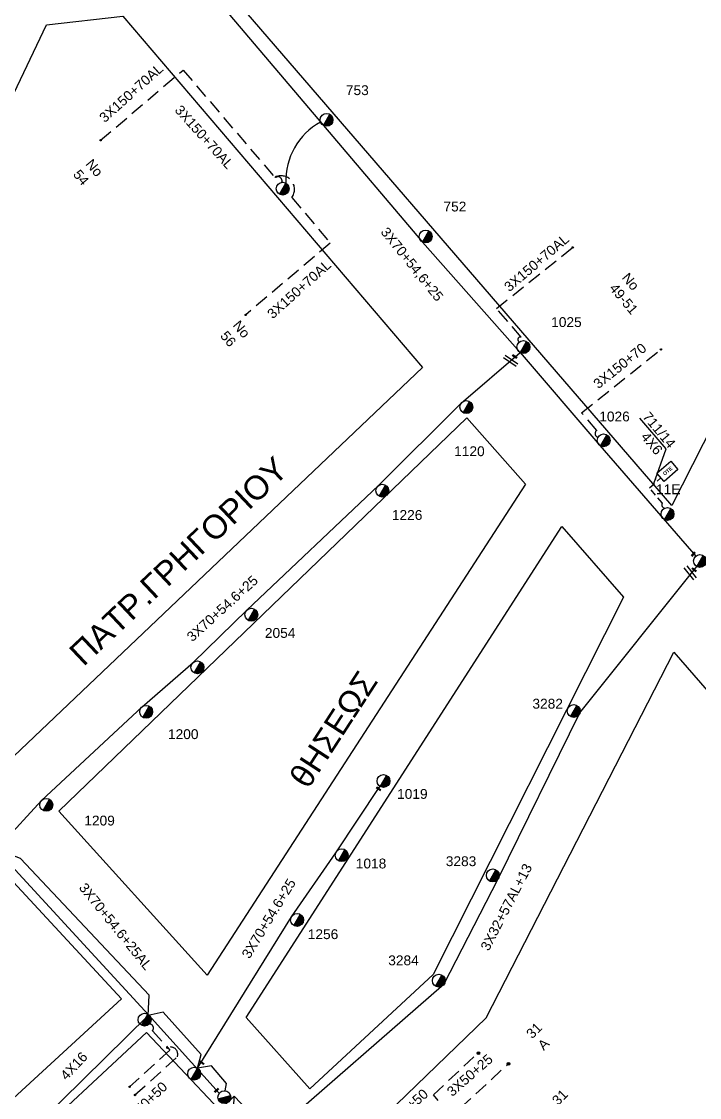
# Model space of a CAD drawing. Header units: millimetres. Extents: x 771 to 3391, y 686 to 1835.
# Drawn here: x 1703.7 to 1827.9, y 1156 to 1353.2 of the extents above; entities that cross this region are included whole.
import ezdxf

# ---------------------------------------------------------------- set-up
doc = ezdxf.new("R2010")
doc.units = ezdxf.units.MM
doc.linetypes.add('DASHED', pattern=[19.05, 12.7, -6.35])
for name, color, linetype in [('Pillar OTE', 7, 'Continuous'), ('Άγνωστα', 7, 'Continuous'), ('Εναέρια παροχή ΧΤ 4x16', 7, 'SYN_LINE'), ('Επιγραφές - Σχήματα', 7, 'Continuous'), ('Καλώδια ΧΤ   3x150+70AL', 7, 'DASHED'), ('Μηχανική τομή', 7, 'Continuous'), ('Στύλος ΦΜ', 7, 'Continuous'), ('Στύλος ΦΜ @ 1', 7, 'Continuous'), ('Συνδέσεις', 7, 'Continuous'), ('Συνεστραμμένα ΧΤ   3x70+54.6+25 AL', 7, 'SYN_LINE'), ('Τομή', 7, 'Continuous'), ('Υποσταθμός εναέριος 2 στύλων', 7, 'Continuous'), ('Υποσταθμός πόλεως', 7, 'Continuous'), ('Υπόβαθρο ΔΕΗ', 7, 'Continuous'), ('Υπόγεια καλώδια Παροχών ΧΤ   4x6', 7, 'DASHED')]:
    doc.layers.add(name, color=color, linetype=linetype)
doc.styles.add('arial', font='ARIAL.TTF')
doc.styles.get("Standard").update_dxf_attribs({"font": 'ARIAL.TTF'})
doc.linetypes.add('SYN_LINE', pattern='A,0.5,-0.0001,["/\\/\\/\\/",Standard,S=0.1,R=0,X=0,Y=-0.05],-0.25', length=0.7501)
doc.dimstyles.new('ISO-25', dxfattribs={"dimtxt": 2.5, "dimasz": 2.5, "dimexe": 1.25, "dimexo": 0.625, "dimtad": 1, "dimtxsty": 'Standard', "dimcen": 2.5, "dimadec": 0, "dimazin": 0, "dimtfac": 1, "dimtmove": 0, "dimatfit": 3, "dimfxl": 1, "dimarcsym": 0})

# ---------------------------------------------------------------- blocks, each defined once
blk = doc.blocks.new('ΥΠΑΡΧΩΝ ΤΣΙΜΕΝΤΕΝΙΟΣ ΣΤΥΛΟΣ')
at = {"layer": 'Στύλος ΦΜ'}
blk.add_hatch(color=7, dxfattribs=at).paths.add_polyline_path([(-1.29, -2.28, 0.574793), (2.62, 0, 0.268822), (1.3, 2.27)])
at = {"layer": 'Στύλος ΦΜ', "color": 7}
blk.add_line((-1.29, -2.28), (1.3, 2.27), dxfattribs=at)
blk.add_circle((0, 0), 2.62, dxfattribs=at)
at = {"layer": 'Στύλος ΦΜ', "flags": 4}
for tag, p in [('ΑΡΙΘΜΟΣ', (-4.68, 8.05)), ('ΤΥΠΟΣ', (-4.91, 3.03))]:
    blk.add_attdef(tag, p, '', height=4, dxfattribs=at)
blk = doc.blocks.new('ΥΠΟΣΤΑΘΜΟΣ ΕΝΑΕΡΙΟΣ ΕΠΙ 2 ΣΤΥΛΩΝ')
at = {"layer": 'Υποσταθμός εναέριος 2 στύλων', "linetype": 'Continuous'}
for points in [[(-11.97, -2.11, 0.574793), (-8.45, -0.07, 0.268822), (-9.64, 1.98)], [(9.68, -2.15, 0.574793), (13.19, -0.1, 0.268822), (12.01, 1.95)]]:
    blk.add_hatch(color=256, dxfattribs=at).paths.add_polyline_path(points)
for p, q in [((-11.97, -2.11), (-9.64, 1.98)), ((9.68, -2.15), (12.01, 1.95))]:
    blk.add_line(p, q, dxfattribs=at)
for centre in [(-10.81, -0.07), (10.84, -0.1)]:
    blk.add_circle(centre, 2.36, dxfattribs=at)
at = {"layer": 'Υποσταθμός πόλεως', "linetype": 'Continuous', "ltscale": 40}
blk.add_lwpolyline([(-8.57, 2.82), (8.57, 2.82), (8.57, -2.82), (-8.57, -2.82)], close=True, dxfattribs=at)
for points in [[(-5.75, 0), (-8.57, 2.82)], [(-8.57, -2.82), (-5.75, 0)], [(-5.75, 0), (5.75, 0)], [(5.75, 0), (8.57, 2.82)], [(8.57, -2.82), (5.75, 0)]]:
    blk.add_lwpolyline(points, dxfattribs=at)
at = {"layer": 'Υποσταθμός εναέριος 2 στύλων', "ltscale": 40, "flags": 1}
for tag, p in [('ΜΕΤΑΣΧΗΜΑΤΙΣΜΟΣ', (14.09, 2.51)), ('ΙΣΧΥΣ', (14.07, -0.28)), ('ΑΡΙΘΜΟΣ', (14.19, -3))]:
    blk.add_attdef(tag, p, '', height=1.8, dxfattribs=at)
blk = doc.blocks.new('_ΣΥΝΔΕΣΗ')
at = {"layer": 'Συνδέσεις', "linetype": 'SYN_LINE', "ltscale": 40}
blk.add_hatch(color=256, dxfattribs=at).paths.add_polyline_path([(0.5, -0.01, 1), (-0.5, -0.01, 1)])
at = {"layer": 'Συνδέσεις'}
blk.add_circle((0, -0.01), 0.5, dxfattribs=at)
blk = doc.blocks.new('ΜΗΧΑΝΙΚΗ ΤΟΜΗ')
at = {"layer": 'Μηχανική τομή', "ltscale": 40}
for p, q in [((-1.89, 0.78), (1.89, 0.78)), ((1.89, 0), (-1.89, 0))]:
    blk.add_line(p, q, dxfattribs=at)
blk = doc.blocks.new('ΤΟΜΗ')
at = {"layer": 'Τομή', "ltscale": 40}
for p, q in [((-5.68, 0), (5.68, 0)), ((5.68, -2.33), (-5.68, -2.33))]:
    blk.add_line(p, q, dxfattribs=at)
blk = doc.blocks.new('PILLAR ΟΤΕ')
at = {"layer": 'Pillar OTE', "ltscale": 40}
blk.add_lwpolyline([(-3.31, 2.02), (3.39, 2.02), (3.39, -1.99), (-3.31, -1.99)], close=True, dxfattribs=at)
at = {"layer": 'Pillar OTE', "insert": (-1.81, 0.71), "char_height": 1.3575, "width": 109.961, "attachment_point": 1}
blk.add_mtext('{\\fArial|b1|i0|c161|p34;OTE}', dxfattribs=at)

msp = doc.modelspace()

# ---------------------------------------------------------------- linework, layer by layer
at = {"layer": 'Άγνωστα', "color": 30}
msp.add_lwpolyline([(1749.14344, 1149.01901), (1781.12148, 1176.84265), (1790.99586, 1196.08359), (1805.96556, 1226.49113), (1827.395, 1253.3171)], dxfattribs=at)
at = {"layer": 'Άγνωστα', "color": 5, "linetype": 'DASHED', "ltscale": 0.2}
for points in [[(1727.08343, 1169.51038, -0.652964741), (1727.64755, 1168.26595), (1730.85422, 1164.69664), (1723.421, 1158.01863)], [(1724.44027, 1156.51515), (1732.21162, 1163.49603, 0.649380532), (1730.40237, 1165.19959)]]:
    msp.add_lwpolyline(points, format="xyb", dxfattribs=at)
at = {"layer": 'Άγνωστα', "color": 6, "linetype": 'DASHED', "ltscale": 0.2}
msp.add_lwpolyline([(1782.52048, 1152.64268), (1779.1633, 1156.51347), (1787.24679, 1164.19882)], dxfattribs=at)
at = {"layer": 'Εναέρια παροχή ΧΤ 4x16', "color": 5, "ltscale": 20}
msp.add_lwpolyline([(1707.04562, 1151.55731), (1726.86837, 1171.0815)], dxfattribs=at)
at = {"layer": 'Καλώδια ΧΤ   3x150+70AL', "color": 173, "ltscale": 0.2}
for points in [[(1718.09224, 1331.36406), (1733.25785, 1344.2912), (1733.25785, 1344.2912), (1733.25785, 1344.2912), (1750.05716, 1324.60662, -0.809246784), (1753.18074, 1320.95718), (1760.2278, 1312.56414, -0.028175766), (1760.2278, 1312.56414), (1760.2278, 1312.56414), (1744.73839, 1299.4352)], [(1794.92513, 1294.47879, -1.029613042), (1795.23296, 1295.35419), (1790.6942, 1300.6166), (1790.6942, 1300.6166), (1790.6942, 1300.6166), (1804.67732, 1311.79171)], [(1809.30312, 1277.0325, -0.699617188), (1809.07728, 1278.26827), (1806.30028, 1281.48804), (1806.30028, 1281.48804), (1806.30028, 1281.48804), (1820.84309, 1293.11377)]]:
    msp.add_lwpolyline(points, format="xyb", dxfattribs=at)
at = {"layer": 'Καλώδια ΧΤ   3x150+70AL', "color": 6, "linetype": 'DASHED', "ltscale": 0.2}
msp.add_lwpolyline([(1766.15203, 1144.22666), (1765.66646, 1144.75694, -0.305310554), (1766.29249, 1145.42192), (1770.14202, 1141.181), (1792.9416, 1162.29198)], format="xyb", dxfattribs=at)
at = {"layer": 'Καλώδια ΧΤ   3x150+70AL', "color": 173, "ltscale": 0.2}
msp.add_arc((1750.56178, 1323.94208), 0.83442, 344.1293611, 127.2111951, dxfattribs=at)
at = {"layer": 'Συνεστραμμένα ΧΤ   3x70+54.6+25 AL', "color": 173, "linetype": 'SYN_LINE', "ltscale": 20}
msp.add_lwpolyline([(1708.39505, 1376.5646), (1725.17828, 1374.24544), (1741.82184, 1354.31498), (1758.97254, 1334.1354), (1777.14454, 1312.76741), (1795.04683, 1292.50917), (1809.60602, 1275.50146), (1827.20529, 1255.23213)], dxfattribs=at)
at = {"layer": 'Συνεστραμμένα ΧΤ   3x70+54.6+25 AL', "color": 133, "ltscale": 20}
for points in [[(1700.01951, 1202.53123), (1707.34438, 1210.48135), (1725.74491, 1227.61853), (1735.11754, 1235.74982), (1744.94649, 1245.32555), (1769.05773, 1268.15957), (1784.21916, 1283.24594), (1795.04683, 1292.50917)], [(1727.05163, 1171.12037), (1726.86837, 1171.0815), (1727.0582, 1174.81009), (1703.46836, 1199.82547), (1698.97443, 1201.5492), (1700.01951, 1202.53123)]]:
    msp.add_lwpolyline(points, dxfattribs=at)
at = {"layer": 'Συνεστραμμένα ΧΤ   3x70+54.6+25 AL', "color": 5, "ltscale": 15}
msp.add_lwpolyline([(1735.88431, 1161.42457), (1753.13684, 1189.17396), (1761.22524, 1200.88522), (1769.32744, 1213.04337)], dxfattribs=at)
at = {"layer": 'Συνεστραμμένα ΧΤ   3x70+54.6+25 AL', "color": 5, "ltscale": 20}
msp.add_lwpolyline([(1739.8827, 1156.81663), (1726.94587, 1171.21648), (1698.97443, 1201.5492)], dxfattribs=at)
at = {"layer": 'Συνεστραμμένα ΧΤ   3x70+54.6+25 AL', "color": 133, "linetype": 'SYN_LINE', "ltscale": 8}
msp.add_lwpolyline([(1740.99383, 1157.27005), (1741.19577, 1158.63273), (1738.46503, 1161.83819), (1735.88431, 1161.42457), (1736.56393, 1163.94444), (1736.56393, 1163.94444), (1729.5992, 1171.66073), (1726.86837, 1171.0815)], dxfattribs=at)
at = {"layer": 'Συνεστραμμένα ΧΤ   3x70+54.6+25 AL', "color": 173, "linetype": 'SYN_LINE', "ltscale": 15}
msp.add_arc((1764.25403, 1324.07021), 12.15698, 118.5234978, 182.3648196, dxfattribs=at)
at = {"layer": 'Υπόβαθρο ΔΕΗ'}
for points in [[(1726.38517, 1376.30408), (1726.47385, 1386.94423), (1761.73545, 1447.27759), (1862.90883, 1343.35003), (1822.79772, 1264.51968), (1726.38517, 1376.30408)], [(1666.48739, 1257.24345), (1664.20009, 1260.09948), (1708.21996, 1352.57075), (1722.19852, 1354.14074), (1777.13804, 1289.76541), (1702.23966, 1218.56954), (1666.48739, 1257.24345)], [(1710.50527, 1208.47843), (1785.24295, 1280.58454), (1796.00871, 1268.38931), (1737.66123, 1178.45599), (1710.50527, 1208.47843)], [(1821.79448, 1274.86424), (1816.98693, 1280.48242)], [(1744.85063, 1170.69258), (1802.65044, 1260.68924), (1813.97366, 1247.70846), (1779.07829, 1178.58356), (1756.48772, 1157.6182), (1744.85063, 1170.69258)], [(1869.85087, 1032.33535), (1765.07641, 1147.76225), (1788.81762, 1170.63683), (1823.19746, 1237.65921), (1940.59184, 1102.643), (1869.85087, 1032.33535)], [(1617.14911, 1119.69725), (1691.19501, 1061.6882), (1740.47172, 1020.79614), (1762.66119, 1043.87065), (1802.38774, 1084.61155), (1754.98568, 1137.08204), (1716.80931, 1100.57343), (1706.67317, 1109.56027), (1746.01995, 1147.33235), (1726.5368, 1167.97195), (1702.31883, 1145.34303), (1696.76645, 1150.9658), (1721.98274, 1174.11733), (1699.87058, 1197.99741), (1617.14911, 1119.69725)]]:
    msp.add_lwpolyline(points, dxfattribs=at)
at = {"layer": 'Υπόγεια καλώδια Παροχών ΧΤ   4x6', "color": 173, "linetype": 'DASHED', "ltscale": 0.1}
msp.add_lwpolyline([(1821.5309, 1264.01428, -0.565800736), (1821.08057, 1264.97951), (1818.71165, 1267.72612), (1820.83765, 1269.55977)], format="xyb", dxfattribs=at)

# ---------------------------------------------------------------- block references
at = {"layer": 'Pillar OTE', "xscale": 0.5, "yscale": 0.5, "zscale": 0.5, "rotation": 40.41726520874024}
msp.add_blockref('PILLAR ΟΤΕ', (1822.00416, 1270.76275), dxfattribs=at)
at = {"layer": 'Μηχανική τομή'}
for p, xscale, yscale, zscale, rotation in [((1793.96297, 1291.73184), 0.2500000000002005, 0.2500000000002005, 0.2500000000002005, 323.2559298037776), ((1826.80293, 1255.53827), 0.249999999999919, 0.249999999999919, 0.249999999999919, 46.9027707389111), ((1826.86647, 1252.65548), 0.2500000000002005, 0.2500000000002005, 0.2500000000002005, 323.2559298037776), ((1769.0317, 1212.51481), 0.2500000000002005, 0.2500000000002005, 0.2500000000002005, 323.2559298037776), ((1736.64413, 1162.34976), 0.2500000000002005, 0.2500000000002005, 0.2500000000002005, 323.2559298037776), ((1739.4649, 1157.29607), 0.249999999999919, 0.249999999999919, 0.249999999999919, 43.44704939892168)]:
    msp.add_blockref('ΜΗΧΑΝΙΚΗ ΤΟΜΗ', p, dxfattribs=dict(at, xscale=xscale, yscale=yscale, zscale=zscale, rotation=rotation))
at = {"layer": 'Στύλος ΦΜ @ 1', "ltscale": 40}
ref = msp.add_blockref('ΥΠΑΡΧΩΝ ΤΣΙΜΕΝΤΕΝΙΟΣ ΣΤΥΛΟΣ', (1759.55358, 1335.15987), dxfattribs=dict(at, xscale=0.4499999999998181, yscale=0.4499999999998181, zscale=0.4499999999998181))
ref.add_attrib('ΤΥΠΟΣ', '753', (1763.09537, 1339.69908), dxfattribs={"layer": 'Στύλος ΦΜ', "height": 1.8, "flags": 4})
at = {"layer": 'Στύλος ΦΜ @ 1', "ltscale": 40, "xscale": 0.4499999999998181, "yscale": 0.4499999999998181, "zscale": 0.4499999999998181}
for p in [(1751.52184, 1322.5467), (1735.88671, 1234.8579), (1726.20813, 1170.2984), (1735.29875, 1160.40268)]:
    msp.add_blockref('ΥΠΑΡΧΩΝ ΤΣΙΜΕΝΤΕΝΙΟΣ ΣΤΥΛΟΣ', p, dxfattribs=at)
at = {"layer": 'Στύλος ΦΜ @ 1', "ltscale": 40}
ref = msp.add_blockref('ΥΠΑΡΧΩΝ ΤΣΙΜΕΝΤΕΝΙΟΣ ΣΤΥΛΟΣ', (1777.72558, 1313.79188), dxfattribs=dict(at, xscale=0.4499999999998181, yscale=0.4499999999998181, zscale=0.4499999999998181))
ref.add_attrib('ΤΥΠΟΣ', '752', (1780.9745, 1318.3785), dxfattribs={"layer": 'Στύλος ΦΜ', "height": 1.8, "flags": 4})
ref = msp.add_blockref('ΥΠΑΡΧΩΝ ΤΣΙΜΕΝΤΕΝΙΟΣ ΣΤΥΛΟΣ', (1795.62787, 1293.53364), dxfattribs=dict(at, xscale=0.4499999999998181, yscale=0.4499999999998181, zscale=0.4499999999998181))
ref.add_attrib('ΤΥΠΟΣ', '1025', (1800.71146, 1297.20888), dxfattribs={"layer": 'Στύλος ΦΜ', "height": 1.8, "flags": 4})
ref = msp.add_blockref('ΥΠΑΡΧΩΝ ΤΣΙΜΕΝΤΕΝΙΟΣ ΣΤΥΛΟΣ', (1785.15853, 1282.5355), dxfattribs=dict(at, xscale=0.4499999999998181, yscale=0.4499999999998181, zscale=0.4499999999998181))
ref.add_attrib('ΤΥΠΟΣ', '1120', (1782.93508, 1273.55357), dxfattribs={"layer": 'Στύλος ΦΜ', "height": 1.8, "flags": 4})
ref = msp.add_blockref('ΥΠΑΡΧΩΝ ΤΣΙΜΕΝΤΕΝΙΟΣ ΣΤΥΛΟΣ', (1810.31994, 1276.43818), dxfattribs=dict(at, xscale=0.4499999999998181, yscale=0.4499999999998181, zscale=0.4499999999998181))
ref.add_attrib('ΤΥΠΟΣ', '1026', (1809.52206, 1279.91199), dxfattribs={"layer": 'Στύλος ΦΜ', "height": 1.8, "flags": 4})
ref = msp.add_blockref('ΥΠΑΡΧΩΝ ΤΣΙΜΕΝΤΕΝΙΟΣ ΣΤΥΛΟΣ', (1769.76707, 1267.21938), dxfattribs=dict(at, xscale=0.4499999999998181, yscale=0.4499999999998181, zscale=0.4499999999998181))
ref.add_attrib('ΤΥΠΟΣ', '1226', (1771.52114, 1261.86495), dxfattribs={"layer": 'Στύλος ΦΜ', "height": 1.8, "flags": 4})
ref = msp.add_blockref('ΥΠΑΡΧΩΝ ΤΣΙΜΕΝΤΕΝΙΟΣ ΣΤΥΛΟΣ', (1822.0325, 1262.94866), dxfattribs=dict(at, xscale=0.4499999999998181, yscale=0.4499999999998181, zscale=0.4499999999998181))
ref.add_attrib('ΑΡΙΘΜΟΣ', '11Ε', (1819.92741, 1266.5733), dxfattribs={"layer": 'Στύλος ΦΜ', "height": 1.8, "flags": 4})
ref = msp.add_blockref('ΥΠΑΡΧΩΝ ΤΣΙΜΕΝΤΕΝΙΟΣ ΣΤΥΛΟΣ', (1827.97603, 1254.34157), dxfattribs=dict(at, xscale=0.4499999999998181, yscale=0.4499999999998181, zscale=0.4499999999998181))
ref.add_attrib('ΤΥΠΟΣ', '1027', (1832.86884, 1253.88618), dxfattribs={"layer": 'Στύλος ΦΜ', "height": 1.8, "flags": 4})
ref = msp.add_blockref('ΥΠΑΡΧΩΝ ΤΣΙΜΕΝΤΕΝΙΟΣ ΣΤΥΛΟΣ', (1745.77879, 1244.49223), dxfattribs=dict(at, xscale=0.4499999999998181, yscale=0.4499999999998181, zscale=0.4499999999998181))
ref.add_attrib('ΤΥΠΟΣ', '2054', (1748.2505, 1240.25261), dxfattribs={"layer": 'Στύλος ΦΜ', "height": 1.8, "flags": 4})
ref = msp.add_blockref('ΥΠΑΡΧΩΝ ΤΣΙΜΕΝΤΕΝΙΟΣ ΣΤΥΛΟΣ', (1804.85014, 1226.86923), dxfattribs=dict(at, xscale=0.4499999999998181, yscale=0.4499999999998181, zscale=0.4499999999998181))
ref.add_attrib('ΤΥΠΟΣ', '3282', (1797.27823, 1227.29613), dxfattribs={"layer": 'Στύλος ΦΜ', "height": 1.8, "flags": 4})
ref = msp.add_blockref('ΥΠΑΡΧΩΝ ΤΣΙΜΕΝΤΕΝΙΟΣ ΣΤΥΛΟΣ', (1726.48923, 1226.70577), dxfattribs=dict(at, xscale=0.4499999999998181, yscale=0.4499999999998181, zscale=0.4499999999998181))
ref.add_attrib('ΤΥΠΟΣ', '1200', (1730.49348, 1221.71478), dxfattribs={"layer": 'Στύλος ΦΜ', "height": 1.8, "flags": 4})
ref = msp.add_blockref('ΥΠΑΡΧΩΝ ΤΣΙΜΕΝΤΕΝΙΟΣ ΣΤΥΛΟΣ', (1769.98057, 1214.02345), dxfattribs=dict(at, xscale=0.4499999999998181, yscale=0.4499999999998181, zscale=0.4499999999998181))
ref.add_attrib('ΤΥΠΟΣ', '1019', (1772.47852, 1210.76391), dxfattribs={"layer": 'Στύλος ΦΜ', "height": 1.8, "flags": 4})
ref = msp.add_blockref('ΥΠΑΡΧΩΝ ΤΣΙΜΕΝΤΕΝΙΟΣ ΣΤΥΛΟΣ', (1708.18889, 1209.66042), dxfattribs=dict(at, xscale=0.4499999999998181, yscale=0.4499999999998181, zscale=0.4499999999998181))
ref.add_attrib('ΤΥΠΟΣ', '1209', (1715.16241, 1205.88417), dxfattribs={"layer": 'Στύλος ΦΜ', "height": 1.8, "flags": 4})
ref = msp.add_blockref('ΥΠΑΡΧΩΝ ΤΣΙΜΕΝΤΕΝΙΟΣ ΣΤΥΛΟΣ', (1762.31421, 1200.43657), dxfattribs=dict(at, xscale=0.4499999999998181, yscale=0.4499999999998181, zscale=0.4499999999998181))
ref.add_attrib('ΤΥΠΟΣ', '1018', (1764.90789, 1198.017), dxfattribs={"layer": 'Στύλος ΦΜ', "height": 1.8, "flags": 4})
ref = msp.add_blockref('ΥΠΑΡΧΩΝ ΤΣΙΜΕΝΤΕΝΙΟΣ ΣΤΥΛΟΣ', (1790.01203, 1196.73106), dxfattribs=dict(at, xscale=0.4499999999998181, yscale=0.4499999999998181, zscale=0.4499999999998181))
ref.add_attrib('ΤΥΠΟΣ', '3283', (1781.40358, 1198.43783), dxfattribs={"layer": 'Στύλος ΦΜ', "height": 1.8, "flags": 4})
ref = msp.add_blockref('ΥΠΑΡΧΩΝ ΤΣΙΜΕΝΤΕΝΙΟΣ ΣΤΥΛΟΣ', (1754.15324, 1188.57893), dxfattribs=dict(at, xscale=0.4499999999998181, yscale=0.4499999999998181, zscale=0.4499999999998181))
ref.add_attrib('ΤΥΠΟΣ', '1256', (1756.10958, 1185.0656), dxfattribs={"layer": 'Στύλος ΦΜ', "height": 1.8, "flags": 4})
ref = msp.add_blockref('ΥΠΑΡΧΩΝ ΤΣΙΜΕΝΤΕΝΙΟΣ ΣΤΥΛΟΣ', (1780.11995, 1177.46239), dxfattribs=dict(at, xscale=0.4499999999998181, yscale=0.4499999999998181, zscale=0.4499999999998181))
ref.add_attrib('ΤΥΠΟΣ', '3284', (1770.85653, 1180.26987), dxfattribs={"layer": 'Στύλος ΦΜ', "height": 1.8, "flags": 4})
at = {"layer": 'Συνδέσεις'}
for p, xscale, yscale, zscale in [((1718.15492, 1331.41748), 0.25, 0.25, 0.25), ((1750.32353, 1324.73168), 0.25, 0.25, 0.25), ((1804.67732, 1311.79171), 0.25, 0.25, 0.25), ((1744.73839, 1299.4352), 0.25, 0.25, 0.25), ((1820.82333, 1293.09796), 0.25, 0.25, 0.25), ((1730.38321, 1165.15897), 0.25, 0.25, 0.25), ((1787.37753, 1164.17066), 0.4777242751394019, 0.4777242751394019, 0.4777242751394019), ((1792.90534, 1162.22297), 0.4777242751394019, 0.4777242751394019, 0.4777242751394019), ((1723.45061, 1158.01945), 0.25, 0.25, 0.25), ((1724.45839, 1156.50864), 0.25, 0.25, 0.25)]:
    msp.add_blockref('_ΣΥΝΔΕΣΗ', p, dxfattribs=dict(at, xscale=xscale, yscale=yscale, zscale=zscale))
at = {"layer": 'Τομή'}
for p, xscale, yscale, zscale, rotation in [((1793.45622, 1291.26815), 0.25, 0.25, 0.25, 325.7281146300151), ((1826.43466, 1252.34351), 0.2499999999999669, 0.2499999999999669, 0.2499999999999669, 308.1680509152084)]:
    msp.add_blockref('ΤΟΜΗ', p, dxfattribs=dict(at, xscale=xscale, yscale=yscale, zscale=zscale, rotation=rotation))
at = {"layer": 'Υποσταθμός εναέριος 2 στύλων', "xscale": 0.4999999999999998, "yscale": 0.4999999999999998, "zscale": 0.4999999999999998, "rotation": 313.4943236845296}
msp.add_blockref('ΥΠΟΣΤΑΘΜΟΣ ΕΝΑΕΡΙΟΣ ΕΠΙ 2 ΣΤΥΛΩΝ', (1744.56375, 1152.20784), dxfattribs=at)

# ---------------------------------------------------------------- texts
at = {"ltscale": 40, "char_height": 4, "width": 64.8866414, "attachment_point": 1, "style": 'arial'}
for s, insert, rotation in [('{\\H1.083x;ΠATP.ΓPHΓOPIOY}', (1712.01601, 1238.03577), 43.3615984), ('{\\H1.083x;θHΣEΩΣ}', (1752.51809, 1214.71209), 57.0220245)]:
    msp.add_mtext(s, dxfattribs=dict(at, insert=insert, rotation=rotation))
at = {"layer": 'Άγνωστα', "color": 7}
note = msp.add_mtext_dynamic_manual_height_columns('No ', width=1.8, gutter_width=1.64505, heights=[0.04535, 0], dxfattribs=dict(at, insert=(1714.46196, 1330.82565), char_height=1.8, attachment_point=1, rotation=309.9434888))
for column, words in zip(note.columns.linked_columns, ['54']):
    column.text = words
at = {"layer": 'Άγνωστα', "color": 7, "char_height": 1.8, "attachment_point": 1}
for s, gutter_width, insert, rotation in [('3X70+54,6+25', 12.5, (1770.75805, 1315.70525), 308.8840223), ('3X150+70', 12.5, (1808.23238, 1287.19422), 38.7368118), ('711/14', 1.7607, (1818.73029, 1281.8688), 309.9434888), ('4Χ6', 1.7607, (1818.41426, 1278.18599), 309.9434888), ('3X70+54.6+25', 12.5, (1733.74352, 1240.77399), 42.2541313), ('3X32+57AL+13', 12.5, (1787.66338, 1183.59175), 62.5780083), ('3X70+54.6+25', 12.5, (1743.88926, 1182.2741), 58.6268732), ('3X50+25', 12.5, (1781.39995, 1157.46432), 41.3120751), ('3X150+50', 12.5, (1720.98035, 1151.11471), 43.8315143), ('3X150+50', 12.5, (1768.49337, 1150.16082), 41.3120751)]:
    msp.add_mtext_dynamic_manual_height_columns(s, width=1.8, gutter_width=gutter_width, heights=[0.04535], dxfattribs=dict(at, insert=insert, rotation=rotation))
at = {"layer": 'Άγνωστα', "color": 7}
note = msp.add_mtext_dynamic_manual_height_columns('No ', width=1.8, gutter_width=1.7607, heights=[0.04535, 0], dxfattribs=dict(at, insert=(1812.65533, 1310.07426), char_height=1.8, attachment_point=1, rotation=309.9434888))
for column, words in zip(note.columns.linked_columns, ['49-51']):
    column.text = words
note = msp.add_mtext_dynamic_manual_height_columns('No ', width=1.8, gutter_width=1.7607, heights=[0.04535, 0], dxfattribs=dict(at, insert=(1741.34762, 1301.3527), char_height=1.8, attachment_point=1, rotation=309.9434888))
for column, words in zip(note.columns.linked_columns, ['56']):
    column.text = words
note = msp.add_mtext_dynamic_manual_height_columns('31 ', width=1.8, gutter_width=1.97984, heights=[0.04535, 0], dxfattribs=dict(at, insert=(1793.28081, 1165.30216), char_height=1.8, attachment_point=1, rotation=44.9359626))
for column, words in zip(note.columns.linked_columns, ['Α']):
    column.text = words
note = msp.add_mtext_dynamic_manual_height_columns('31 ', width=1.8, gutter_width=1.97984, heights=[0.04535, 0], dxfattribs=dict(at, insert=(1798.00718, 1153.07117), char_height=1.8, attachment_point=1, rotation=44.9359626))
for column, words in zip(note.columns.linked_columns, ['B']):
    column.text = words
at = {"layer": 'Εναέρια παροχή ΧΤ 4x16', "color": 7, "insert": (1710.58594, 1160.29923), "char_height": 1.8, "attachment_point": 1, "rotation": 46.8466971}
msp.add_mtext_dynamic_manual_height_columns('4X16', width=1.8, gutter_width=12.5, heights=[0.04535], dxfattribs=at)
at = {"layer": 'Καλώδια ΧΤ   3x150+70AL', "color": 7, "char_height": 1.8, "attachment_point": 1}
for insert, rotation in [((1717.70588, 1335.88667), 41.8760051), ((1732.9475, 1338.05781), 311.8760051), ((1791.88039, 1304.92194), 40.467791), ((1748.48185, 1299.93549), 41.8760051)]:
    msp.add_mtext_dynamic_manual_height_columns('3X150+70AL', width=1.8, gutter_width=12.5, heights=[0.04535], dxfattribs=dict(at, insert=insert, rotation=rotation))
at = {"layer": 'Συνεστραμμένα ΧΤ   3x70+54.6+25 AL', "color": 7, "insert": (1715.46414, 1195.57252), "char_height": 1.8, "attachment_point": 1, "rotation": 308.9160193}
msp.add_mtext_dynamic_manual_height_columns('3X70+54.6+25AL', width=1.8, gutter_width=12.5, heights=[0.04535], dxfattribs=at)

# ---------------------------------------------------------------- leaders
at = {"layer": 'Επιγραφές - Σχήματα', "ltscale": 40}
msp.add_leader([(1819.53348, 1268.52772), (1821.79448, 1274.86424)], dimstyle='ISO-25', override={"dimasz": 1, "dimtad": 0}, dxfattribs=at)

doc.saveas('drawing.dxf')
